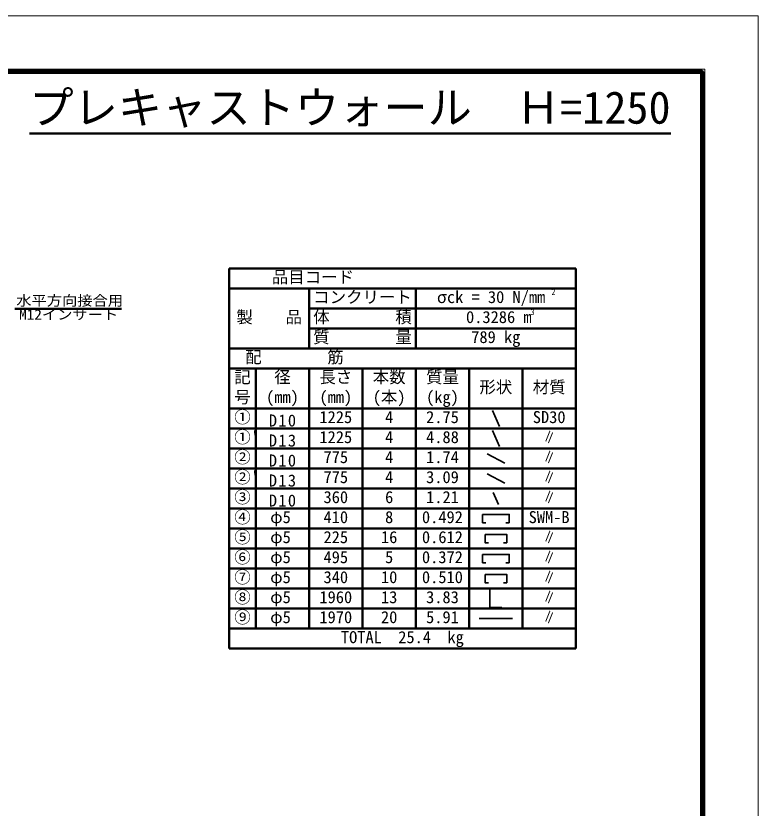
# Model space of a CAD drawing. Units: millimetres, scale not verified. Extents: x -2102 to 2102, y -1485 to 1485.
# Drawn here: x 711 to 2102, y 0 to 1485 of the extents above; entities that cross this region are included whole.
import ezdxf
from ezdxf.enums import TextEntityAlignment as Align

# ---------------------------------------------------------------- set-up
doc = ezdxf.new("R2010")
doc.units = ezdxf.units.MM
doc.header["$LTSCALE"] = 5
doc.layers.add('0-0_V-nasSTD', color=7, linetype='Continuous', lineweight=50)
doc.styles.add('ＭＳ ゴシック', font='')
doc.styles.get('ＭＳ ゴシック').set_extended_font_data('MS Gothic')

msp = doc.modelspace()

# ---------------------------------------------------------------- linework, layer by layer
at = {"layer": '0-0_V-nasSTD'}
for p, q in [((736.318, 1264.566), (1939.006, 1264.566)), ((1110.781, 1011.567), (1110.781, 299.067)), ((1760.781, 1011.567), (1110.781, 1011.567)), ((1760.781, 299.067), (1760.781, 1011.567)), ((1760.781, 974.067), (1110.781, 974.067)), ((1260.781, 974.067), (1260.781, 861.567)), ((1460.781, 974.067), (1460.781, 861.567)), ((708.699, 936.021), (908.699, 936.021)), ((1260.781, 936.567), (1760.781, 936.567)), ((1760.781, 899.067), (1260.781, 899.067)), ((1760.781, 861.567), (1110.781, 861.567)), ((1110.781, 824.067), (1760.781, 824.067)), ((1110.781, 824.067), (1110.781, 786.567)), ((1160.781, 336.567), (1160.781, 824.067)), ((1260.781, 336.567), (1260.781, 824.067)), ((1360.781, 336.567), (1360.781, 824.067)), ((1460.781, 336.567), (1460.781, 824.067)), ((1560.781, 336.567), (1560.781, 824.067)), ((1660.781, 336.567), (1660.781, 824.067)), ((1760.781, 749.067), (1110.781, 749.067)), ((1110.781, 711.567), (1760.781, 711.567)), ((1110.781, 674.067), (1760.781, 674.067)), ((1110.781, 636.567), (1760.781, 636.567)), ((1110.781, 599.067), (1760.781, 599.067)), ((1110.781, 561.567), (1760.781, 561.567)), ((1110.781, 524.067), (1760.781, 524.067)), ((1110.781, 486.567), (1760.781, 486.567)), ((1110.781, 449.067), (1760.781, 449.067)), ((1110.781, 411.567), (1760.781, 411.567)), ((1110.781, 374.067), (1760.781, 374.067)), ((1110.781, 336.567), (1760.781, 336.567)), ((1110.781, 299.067), (1760.781, 299.067))]:
    msp.add_line(p, q, dxfattribs=at)
at = {"layer": '0-0_V-nasSTD', "lineweight": 35}
for p, q in [((1604.242, 745.193), (1617.32, 715.44)), ((1604.242, 707.693), (1617.32, 677.94)), ((1594.21, 664.09), (1627.352, 646.544)), ((1594.21, 626.59), (1627.352, 609.044)), ((1605.751, 591.76), (1615.811, 568.873)), ((1629.531, 535.004), (1635.781, 535.004)), ((1624.844, 497.504), (1631.094, 497.504)), ((1629.531, 460.004), (1635.781, 460.004)), ((1624.844, 422.504), (1631.094, 422.504)), ((1579.531, 355.317), (1642.031, 355.317))]:
    msp.add_line(p, q, dxfattribs=at)
at = {"layer": '0-0_V-nasSTD', "lineweight": 18}
for points in [[(-2102.5, -1485), (-2102.5, 1485), (2102.5, 1485), (2102.5, -1485)], [(-2002.5, -1385), (-2002.5, 1385), (2002.5, 1385), (2002.5, -1385)]]:
    msp.add_lwpolyline(points, close=True, dxfattribs=at)
at = {"layer": '0-0_V-nasSTD', "lineweight": 100}
msp.add_lwpolyline([(1997.5, -1380), (1997.5, 1380), (-1997.5, 1380)], dxfattribs=at)
at = {"layer": '0-0_V-nasSTD', "lineweight": 35}
for points in [[(1585.781, 550.629), (1585.781, 535.004), (1592.031, 535.004)], [(1635.781, 535.004), (1635.781, 550.629), (1585.781, 550.629)], [(1590.469, 513.129), (1590.469, 497.504), (1596.719, 497.504)], [(1631.094, 497.504), (1631.094, 513.129), (1590.469, 513.129)], [(1585.781, 475.629), (1585.781, 460.004), (1592.031, 460.004)], [(1635.781, 460.004), (1635.781, 475.629), (1585.781, 475.629)], [(1590.469, 438.129), (1590.469, 422.504), (1596.719, 422.504)], [(1631.094, 422.504), (1631.094, 438.129), (1590.469, 438.129)], [(1599.601, 409.621), (1599.601, 376.012), (1621.961, 376.012)]]:
    msp.add_lwpolyline(points, dxfattribs=at)

# ---------------------------------------------------------------- texts
at = {"layer": '0-0_V-nasSTD', "style": 'ＭＳ ゴシック'}
for s, height, p in [('プレキャストウォール  Ｈ=1250', 60.81, (736.318, 1264.566)), ('品目コード', 22.58, (1190.781, 977.417)), ('コンクリート', 22.58, (1268.381, 939.917)), ('σck = 30 N/mm', 22.58, (1500.338, 939.917)), ('製\u3000\u3000品', 22.58, (1124.181, 902.417)), ('体\u3000\u3000\u3000\u3000積', 22.58, (1268.381, 902.417)), (' 0.3286 m', 22.58, (1539.502, 902.417)), ('質\u3000\u3000\u3000\u3000量', 22.58, (1268.381, 864.917)), ('789 kg', 22.58, (1564.581, 864.917)), ('配\u3000\u3000\u3000\u3000筋', 22.58, (1140.781, 827.417)), ('記', 22.58, (1120.381, 789.917)), ('径', 22.58, (1195.381, 789.917)), ('長さ', 22.58, (1279.981, 789.917)), ('本数', 22.58, (1379.981, 789.917)), ('質量', 22.58, (1479.981, 789.917)), ('形状', 22.58, (1579.981, 771.167)), ('材質', 22.58, (1679.981, 771.167)), ('号', 22.58, (1120.381, 752.417)), ('(mm)', 22.58, (1179.981, 752.417)), ('(mm)', 22.58, (1279.981, 752.417)), ('(本)', 22.58, (1379.981, 752.417)), ('(kg)', 22.58, (1479.981, 752.417)), ('①', 22.58, (1120.381, 714.917)), ('1225', 22.58, (1279.981, 714.917)), ('4', 22.58, (1403.081, 714.917)), ('2.75', 22.58, (1479.981, 714.917)), ('SD30', 22.58, (1679.981, 714.917)), ("①'", 22.58, (1120.381, 677.417)), ('1225', 22.58, (1279.981, 677.417)), ('4', 22.58, (1403.081, 677.417)), ('4.88', 22.58, (1479.981, 677.417)), ('②', 22.58, (1120.381, 639.917)), ('775', 22.58, (1287.681, 639.901)), ('4', 22.58, (1403.081, 639.917)), ('1.74', 22.58, (1479.981, 639.917)), ("②'", 22.58, (1120.381, 602.417)), ('775', 22.58, (1287.681, 602.401)), ('4', 22.58, (1403.081, 602.417)), ('3.09', 22.58, (1479.981, 602.417)), ('③', 22.58, (1120.381, 564.917)), ('1.21', 22.58, (1479.981, 564.917)), ('360', 22.58, (1287.681, 564.901)), ('6', 22.58, (1403.081, 564.917)), ('④', 22.58, (1120.381, 527.417)), ('φ5', 22.58, (1187.681, 527.417)), ('410', 22.58, (1287.681, 527.401)), ('8', 22.58, (1403.081, 527.417)), ('0.492', 22.58, (1472.205, 527.417)), ('SWM-B', 22.58, (1672.19, 527.417)), ('⑤', 22.58, (1120.381, 489.917)), ('φ5', 22.58, (1187.681, 489.917)), ('225', 22.58, (1287.681, 489.901)), ('16', 22.58, (1395.381, 489.917)), ('0.612', 22.58, (1472.205, 489.917)), ('⑥', 22.58, (1120.381, 452.417)), ('φ5', 22.58, (1187.681, 452.417)), ('495', 22.58, (1287.681, 452.401)), ('5', 22.58, (1403.081, 452.417)), ('0.372', 22.58, (1472.205, 452.417)), ('⑦', 22.58, (1120.381, 414.917)), ('φ5', 22.58, (1187.681, 414.917)), ('340', 22.58, (1287.681, 414.901)), ('10', 22.58, (1395.381, 414.917)), ('0.510', 22.58, (1472.205, 414.917)), ('⑧', 22.58, (1120.381, 377.417)), ('φ5', 22.58, (1187.681, 377.417)), ('1960', 22.58, (1279.981, 377.417)), ('13', 22.58, (1395.381, 377.417)), ('3.83', 22.58, (1479.981, 377.417)), ('⑨', 22.58, (1120.381, 339.917)), ('φ5', 22.58, (1187.681, 339.917)), ('1970', 22.58, (1279.981, 339.917)), ('20', 22.58, (1395.381, 339.917)), ('5.91', 22.58, (1479.981, 339.917)), ('TOTAL  25.4  kg', 22.58, (1320.281, 302.417))]:
    msp.add_text(s, height=height, dxfattribs=at).set_placement(p, align=Align.BOTTOM_LEFT)
for s, height, width, p in [('2', 11.29, 0.8, (1715.064, 958.524)), ('水平方向接合用', 19.06, 1.1, (711.699, 936.021)), ('M12インサート', 19.06, 1.1, (716.949, 910.021)), ('3', 11.29, 0.8, (1675.9, 920.897)), ('∥', 22.58, 0.8, (1698.461, 677.417)), ('∥', 22.58, 0.8, (1698.461, 639.917)), ('∥', 22.58, 0.8, (1698.461, 602.417)), ('∥', 22.58, 0.8, (1698.461, 564.917)), ('∥', 22.58, 0.8, (1698.461, 489.917)), ('∥', 22.58, 0.8, (1698.461, 452.417)), ('∥', 22.58, 0.8, (1698.461, 414.917)), ('∥', 22.58, 0.8, (1698.461, 377.417)), ('∥', 22.58, 0.8, (1698.461, 339.917))]:
    msp.add_text(s, height=height, dxfattribs=dict(at, width=width)).set_placement(p, align=Align.BOTTOM_LEFT)
at = {"layer": '0-0_V-nasSTD', "char_height": 22.58, "attachment_point": 7, "style": 'ＭＳ ゴシック'}
for s, insert in [('\\T1.16;D10', (1185.181, 714.917)), ('\\T1.16;D13', (1185.181, 677.417)), ('\\T1.16;D10', (1185.181, 639.917)), ('\\T1.16;D13', (1185.181, 602.417)), ('\\T1.16;D10', (1185.181, 564.917))]:
    msp.add_mtext(s, dxfattribs=dict(at, insert=insert))

doc.saveas('drawing.dxf')
